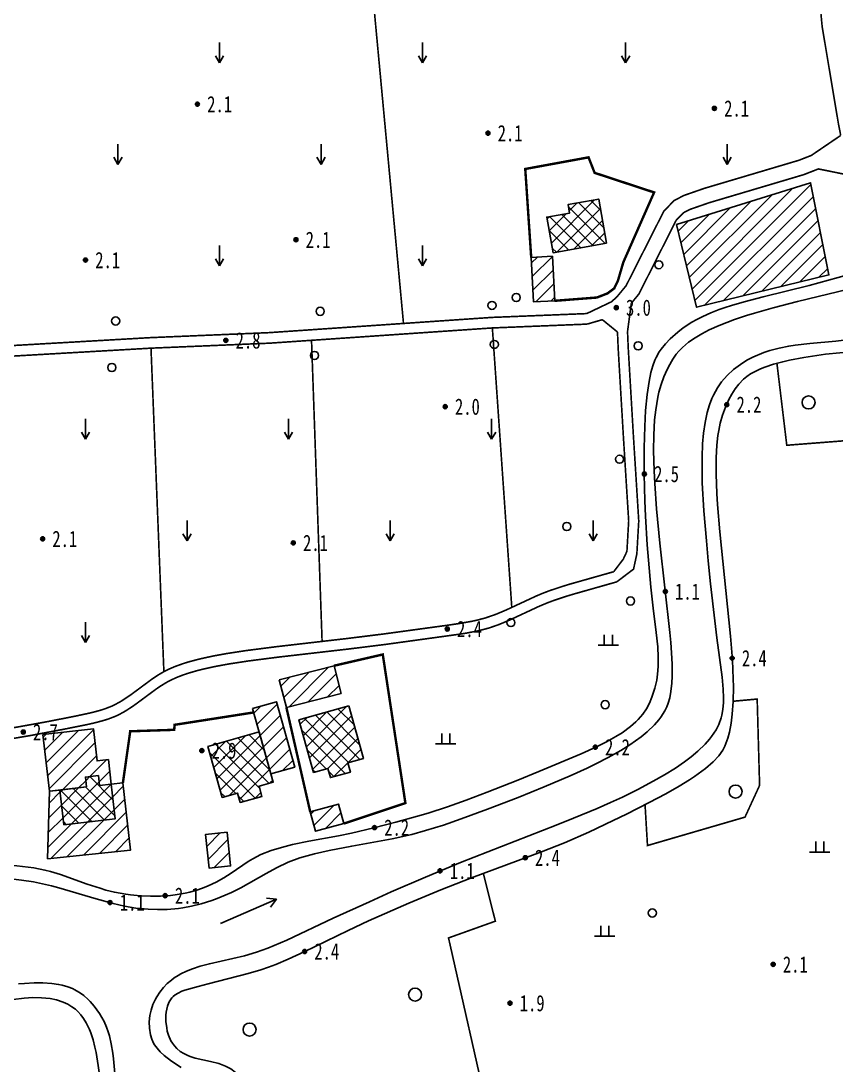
# Model space of a CAD drawing. Header units: metres. Extents: x 494039 to 619385, y 3351420 to 3402703.
# Drawn here: x 585416.2 to 585616.9, y 3394870.6 to 3395127.6 of the extents above; entities that cross this region are included whole.
import ezdxf
from ezdxf.enums import TextEntityAlignment as Align

# ---------------------------------------------------------------- set-up
doc = ezdxf.new("R2010")
doc.units = ezdxf.units.M
for name, pattern in [('2430', [0]), ('4410a', [0]), ('8521', [0])]:
    doc.linetypes.add(name, pattern=pattern)
for name, color, linetype in [('210100', 130, 'Continuous'), ('261301', 141, 'Continuous'), ('310300', 8, 'Continuous'), ('310500', 8, 'Continuous'), ('380201', 8, '2430'), ('420500', 8, 'Continuous'), ('440100', 8, 'Continuous'), ('510301', 8, 'Continuous'), ('720100', 8, 'Continuous'), ('760201', 8, '8521'), ('810200', 8, 'Continuous'), ('810301', 8, 'Continuous'), ('810302', 8, 'Continuous'), ('810501', 8, 'Continuous')]:
    doc.layers.add(name, color=color, linetype=linetype)
pattern_1 = [(45, (0, 0), (-1.767766953, 1.767766953), []), (135, (0, 0), (-1.767766953, -1.767766953), [])]
pattern_2 = [(45, (0, 0), (-1.767766953, 1.767766953), [])]

# ---------------------------------------------------------------- blocks, each defined once
blk = doc.blocks.new('gc170')
at = {"linetype": 'Continuous'}
blk.add_circle((0, 0), 0.5, dxfattribs=at)
blk = doc.blocks.new('gu')
at = {"flags": 128}
for points in [[(3.75, 0), (-3.75, 0)], [(2.71, -0.6), (3.75, 0), (3.75, 0), (2.71, 0.6)]]:
    blk.add_lwpolyline(points, dxfattribs=at)
blk = doc.blocks.new('p_point')
for radius in [0.25, 0.2, 0.15, 0.1, 0.05]:
    blk.add_circle((0, 0), radius)
blk.add_point((0, 0))
blk = doc.blocks.new('vm')
at = {"linetype": 'Continuous'}
for p, q in [((-0.5, 0), (-0.5, 1.3)), ((0.5, 1.3), (0.5, 0)), ((1.25, 0), (-1.25, 0))]:
    blk.add_line(p, q, dxfattribs=at)
blk = doc.blocks.new('v1')
blk.add_circle((0, 0), 0.8)
blk = doc.blocks.new('gc120')
for p, q in [((0, 0), (0, 2.5)), ((-0.5, 0.87), (0, 0)), ((0, 0), (0.5, 0.87))]:
    blk.add_line(p, q)
blk = doc.blocks.new('1-3&1-4')
at = {"layer": '310300', "linetype": 'Continuous'}
h = blk.add_hatch(dxfattribs=at)
h.set_pattern_fill('ANSI31', color=8, scale=20, style=0)
h.set_pattern_definition(pattern_2)
h.paths.add_polyline_path([(585577.5635, 3395077.5494), (585610.6176, 3395087.8029), (585615.1444, 3395065.1153), (585582.5319, 3395057.1595)])
h = blk.add_hatch(dxfattribs=at)
h.set_pattern_fill('ANSI31', color=8, scale=20, style=0)
h.set_pattern_definition(pattern_2)
h.paths.add_polyline_path([(585541.8202, 3395069.4167), (585542.3988, 3395058.4691), (585547.6088, 3395058.7445), (585547.0302, 3395069.6921)])
h = blk.add_hatch(dxfattribs=at)
h.set_pattern_fill('ANSI31', color=8, scale=20, style=0)
h.set_pattern_definition(pattern_2)
h.paths.add_polyline_path([(585479.7927, 3394965.4798), (585493.2661, 3394968.9317), (585495.0077, 3394962.134), (585481.5343, 3394958.6821)])
h = blk.add_hatch(dxfattribs=at)
h.set_pattern_fill('ANSI31', color=8, scale=20, style=0)
h.set_pattern_definition(pattern_2)
h.paths.add_polyline_path([(585473.2324, 3394958.416), (585479.0833, 3394960.0581), (585483.5977, 3394943.9739), (585477.7468, 3394942.3317)])
h = blk.add_hatch(dxfattribs=at)
h.set_pattern_fill('ANSI31', color=8, scale=20, style=0)
h.set_pattern_definition(pattern_2)
h.paths.add_polyline_path([(585432.3361, 3394939.0941), (585432.0589, 3394941.515), (585435.2371, 3394941.8789), (585435.5143, 3394939.458), (585438.4235, 3394939.7911), (585437.7334, 3394945.8177), (585434.9161, 3394945.4951), (585434.0101, 3394953.4078), (585421.5967, 3394951.9865), (585423.1927, 3394938.0472)])
h = blk.add_hatch(dxfattribs=at)
h.set_pattern_fill('ANSI31', color=8, scale=20, style=0)
h.set_pattern_definition(pattern_2)
h.paths.add_polyline_path([(585425.7931, 3394938.3449), (585423.1927, 3394938.0472), (585422.7337, 3394921.4381), (585443.1811, 3394923.5538), (585441.2845, 3394940.1186), (585438.3812, 3394939.7862), (585439.3598, 3394931.2387), (585426.7717, 3394929.7974)])
h = blk.add_hatch(dxfattribs=at)
h.set_pattern_fill('ANSI31', color=8, scale=20, style=0)
h.set_pattern_definition(pattern_2)
h.paths.add_polyline_path([(585487.4032, 3394932.9917), (585494.3874, 3394934.8958), (585495.6972, 3394930.0915), (585488.7129, 3394928.1874)])
h = blk.add_hatch(dxfattribs=at)
h.set_pattern_fill('ANSI31', color=8, scale=20, style=0)
h.set_pattern_definition(pattern_2)
h.paths.add_polyline_path([(585466.9748, 3394927.942), (585467.8084, 3394919.6466), (585462.4911, 3394919.1123), (585461.6575, 3394927.4077)])
at = {"layer": '310500', "linetype": 'Continuous'}
h = blk.add_hatch(dxfattribs=at)
h.set_pattern_fill('ANSI37', color=8, scale=20, style=0)
h.set_pattern_definition(pattern_1)
h.paths.add_polyline_path([(585560.3715, 3395072.9079), (585558.4568, 3395083.7632), (585550.9078, 3395082.4316), (585551.2763, 3395080.3429), (585545.6632, 3395079.3528), (585547.2095, 3395070.5862)])
h = blk.add_hatch(dxfattribs=at)
h.set_pattern_fill('ANSI37', color=8, scale=20, style=0)
h.set_pattern_definition(pattern_1)
h.paths.add_polyline_path([(585496.8922, 3394959.078), (585500.5089, 3394946.1238), (585496.6631, 3394945.0501), (585497.3016, 3394942.763), (585492.3665, 3394941.3852), (585491.7346, 3394943.6485), (585488.2509, 3394942.6759), (585484.6276, 3394955.6538)])
h = blk.add_hatch(dxfattribs=at)
h.set_pattern_fill('ANSI37', color=8, scale=20, style=0)
h.set_pattern_definition(pattern_1)
h.paths.add_polyline_path([(585474.8533, 3394952.6409), (585478.3164, 3394940.3024), (585474.8045, 3394939.3167), (585475.5198, 3394936.7685), (585470.1973, 3394935.2746), (585469.5422, 3394937.6088), (585465.7273, 3394936.5381), (585462.2042, 3394949.0907)])
h = blk.add_hatch(dxfattribs=at)
h.set_pattern_fill('ANSI37', color=8, scale=20, style=0)
h.set_pattern_definition(pattern_1)
h.paths.add_polyline_path([(585432.3361, 3394939.0941), (585432.0589, 3394941.515), (585435.2371, 3394941.8789), (585435.5143, 3394939.458), (585438.3812, 3394939.7862), (585439.3598, 3394931.2387), (585426.7717, 3394929.7974), (585425.7931, 3394938.3449)])
at = {"layer": '210100', "color": 141, "linetype": 'Continuous', "elevation": 1.2211, "flags": 128}
for points in [[(585412.9319, 3394916.5417), (585416.2908, 3394916.1673), (585419.2579, 3394915.7095), (585420.7327, 3394915.4331), (585423.6966, 3394914.7665), (585425.5488, 3394914.2833), (585434.7397, 3394911.5745), (585438.885, 3394910.4292), (585441.6699, 3394909.7826), (585444.4829, 3394909.2856), (585447.4821, 3394908.9814), (585449.8302, 3394908.904), (585452.1812, 3394908.963), (585454.9874, 3394909.2222), (585456.0624, 3394909.3802), (585458.1976, 3394909.7859), (585460.5732, 3394910.3715), (585463.1741, 3394911.1683), (585464.4565, 3394911.6222), (585466.4782, 3394912.4261), (585468.0133, 3394913.1167), (585470.3257, 3394914.2889), (585476.5319, 3394917.8007), (585479.0816, 3394919.1825), (585481.9769, 3394920.548), (585484.8738, 3394921.6234), (585488.449, 3394922.6556), (585492.0967, 3394923.4993), (585497.6465, 3394924.5651), (585507.5642, 3394926.3557), (585512.4639, 3394927.4357), (585515.8053, 3394928.3423), (585520.2053, 3394929.7154), (585524.5632, 3394931.2128), (585531.0522, 3394933.6019), (585538.5776, 3394936.5239), (585544.9969, 3394939.1229), (585551.3786, 3394941.8387), (585555.5991, 3394943.7547), (585557.694, 3394944.7607), (585560.8093, 3394946.3537), (585563.8807, 3394948.0841), (585566.1287, 3394949.495), (585568.8693, 3394951.4547), (585570.381, 3394952.6983), (585572.1748, 3394954.415), (585573.2455, 3394955.6408), (585573.7345, 3394956.2808), (585574.7325, 3394957.8518), (585575.1985, 3394958.8035), (585575.5413, 3394959.689), (585575.9214, 3394961.016), (585576.2258, 3394962.6187), (585576.4433, 3394964.6028), (585576.5369, 3394966.3267), (585576.5461, 3394969.2057), (585576.488, 3394970.7991), (585576.2181, 3394974.6111), (585575.9686, 3394977.1458), (585573.4557, 3394999.1342), (585572.671, 3395007.5208), (585572.2426, 3395013.776), (585572.0888, 3395016.9065), (585571.9595, 3395021.9158), (585571.9961, 3395025.6709), (585572.202, 3395029.4224), (585572.4693, 3395031.9201), (585573.0027, 3395035.0368), (585573.2843, 3395036.2471), (585573.8269, 3395038.1677), (585574.4844, 3395040.0493), (585574.858, 3395040.9682), (585575.5881, 3395042.529), (585576.6825, 3395044.4211), (585577.5209, 3395045.5906), (585578.1887, 3395046.3813), (585579.0865, 3395047.2912), (585580.561, 3395048.5308), (585582.1614, 3395049.6431), (585583.8606, 3395050.6492), (585585.6358, 3395051.5658), (585588.0868, 3395052.6714), (585591.861, 3395054.1248), (585594.8228, 3395055.1167), (585596.806, 3395055.7272), (585601.4317, 3395057.033), (585607.3765, 3395058.5595), (585619.9242, 3395061.6144)], [(585627.8268, 3395050.2399), (585616.8564, 3395048.8095), (585610.4165, 3395048.2688), (585606.8308, 3395047.8347), (585605.253, 3395047.5858), (585602.9116, 3395047.1223), (585600.6099, 3395046.5184), (585599.1037, 3395046.0159), (585596.4073, 3395044.865), (585594.9475, 3395044.104), (585593.3425, 3395043.1031), (585591.6385, 3395041.8249), (585590.0711, 3395040.3953), (585588.677, 3395038.8172), (585587.6545, 3395037.3455), (585586.6764, 3395035.5222), (585586.3255, 3395034.7312), (585585.7128, 3395033.1075), (585585.1646, 3395031.2746), (585584.6199, 3395028.7937), (585584.2416, 3395026.1796), (585584.0119, 3395023.5501), (585583.8808, 3395020.2511), (585583.8892, 3395016.2887), (585583.9563, 3395013.9822), (585584.3498, 3395007.0655), (585584.958, 3394999.6932), (585585.4218, 3394994.7843), (585586.0037, 3394989.0502), (585587.0127, 3394979.9831), (585587.5293, 3394975.8127), (585588.844, 3394966.1276), (585589.1045, 3394963.1764), (585589.1666, 3394960.9958), (585589.1393, 3394959.9211), (585588.9852, 3394958.1599), (585588.7447, 3394956.7841), (585588.5785, 3394956.1094), (585588.0067, 3394954.4677), (585587.3475, 3394953.1651), (585586.2195, 3394951.4753), (585585.7098, 3394950.8285), (585584.6153, 3394949.588), (585582.8683, 3394947.8918), (585581.2375, 3394946.5196), (585579.5417, 3394945.2408), (585577.3502, 3394943.7464), (585574.6405, 3394942.0707), (585571.8669, 3394940.4923), (585568.0985, 3394938.5031), (585564.2731, 3394936.6221), (585561.3754, 3394935.2788), (585558.0525, 3394933.8206), (585552.1963, 3394931.3926), (585547.9946, 3394929.7149), (585524.4124, 3394920.4979), (585515.7671, 3394916.9302), (585507.3639, 3394913.2645), (585501.9818, 3394910.8598), (585493.0441, 3394906.7804), (585481.6137, 3394901.4068), (585476.9389, 3394899.4261), (585474.2021, 3394898.4368), (585471.2609, 3394897.5708), (585462.605, 3394895.5824), (585460.2945, 3394894.9592), (585458.42, 3394894.3458), (585456.9659, 3394893.7694), (585455.5635, 3394893.0956), (585454.8853, 3394892.7151), (585453.9012, 3394892.0813), (585453.2257, 3394891.5777), (585452.1985, 3394890.6875), (585451.2462, 3394889.7017), (585450.3804, 3394888.6281), (585449.6147, 3394887.4726), (585449.2741, 3394886.8655), (585448.6886, 3394885.5944), (585448.2155, 3394884.1434), (585447.9385, 3394882.8132), (585447.7868, 3394881.2704), (585447.8175, 3394879.7369), (585448.0849, 3394878.0664), (585448.4111, 3394877.0093), (585448.8409, 3394876.063), (585449.0985, 3394875.6194), (585449.6937, 3394874.7791), (585450.4713, 3394873.9002), (585451.44, 3394872.9942), (585453.2513, 3394871.5904), (585455.6109, 3394870.0277)], [(585439.5802, 3394865.8285), (585438.9353, 3394872.2099), (585438.7764, 3394873.5493), (585438.4093, 3394875.8755), (585437.9596, 3394877.8422), (585437.6717, 3394878.8128), (585437.2432, 3394880.0015), (585436.6383, 3394881.3547), (585435.535, 3394883.3099), (585434.2245, 3394885.1374), (585433.2464, 3394886.2606), (585432.7276, 3394886.7876), (585431.6319, 3394887.7605), (585431.0551, 3394888.2013), (585430.459, 3394888.6079), (585429.4482, 3394889.1878), (585428.882, 3394889.4564), (585427.7102, 3394889.9078), (585426.2881, 3394890.3069), (585425.4542, 3394890.4809), (585423.7524, 3394890.727), (585421.5856, 3394890.8739), (585419.4085, 3394890.8777), (585417.0236, 3394890.7522), (585415.5913, 3394890.6228)]]:
    blk.add_lwpolyline(points, dxfattribs=at)
at = {"layer": '310300', "color": 8, "linetype": 'Continuous', "flags": 128}
for points, elevation in [([(585577.5635, 3395077.5494), (585610.6176, 3395087.8029), (585615.1444, 3395065.1153), (585582.5319, 3395057.1595)], 6.3966), ([(585541.8202, 3395069.4167), (585542.3988, 3395058.4691), (585547.6088, 3395058.7445), (585547.0302, 3395069.6921)], 5.1682), ([(585479.7927, 3394965.4798), (585493.2661, 3394968.9317), (585495.0077, 3394962.134), (585481.5343, 3394958.6821)], 5.3654), ([(585473.2324, 3394958.416), (585479.0833, 3394960.0581), (585483.5977, 3394943.9739), (585477.7468, 3394942.3317)], 5.3654), ([(585432.3361, 3394939.0941), (585432.0589, 3394941.515), (585435.2371, 3394941.8789), (585435.5143, 3394939.458), (585438.4235, 3394939.7911), (585437.7334, 3394945.8177), (585434.9161, 3394945.4951), (585434.0101, 3394953.4078), (585421.5967, 3394951.9865), (585423.1927, 3394938.0472)], 5.3654), ([(585425.7931, 3394938.3449), (585423.1927, 3394938.0472), (585422.7337, 3394921.4381), (585443.1811, 3394923.5538), (585441.2845, 3394940.1186), (585438.3812, 3394939.7862), (585439.3598, 3394931.2387), (585426.7717, 3394929.7974)], 5.3654), ([(585487.4032, 3394932.9917), (585494.3874, 3394934.8958), (585495.6972, 3394930.0915), (585488.7129, 3394928.1874)], 5.3654), ([(585466.9748, 3394927.942), (585467.8084, 3394919.6466), (585462.4911, 3394919.1123), (585461.6575, 3394927.4077)], 5.3654)]:
    blk.add_lwpolyline(points, close=True, dxfattribs=dict(at, elevation=elevation))
at = {"layer": '310500', "color": 8, "linetype": 'Continuous', "flags": 128}
for points in [[(585560.3715, 3395072.9079), (585558.4568, 3395083.7632), (585550.9078, 3395082.4316), (585551.2763, 3395080.3429), (585545.6632, 3395079.3528), (585547.2095, 3395070.5862)], [(585432.3361, 3394939.0941), (585432.0589, 3394941.515), (585435.2371, 3394941.8789), (585435.5143, 3394939.458), (585438.3812, 3394939.7862), (585439.3598, 3394931.2387), (585426.7717, 3394929.7974), (585425.7931, 3394938.3449)]]:
    blk.add_lwpolyline(points, close=True, dxfattribs=at)
for points, elevation in [([(585496.8922, 3394959.078), (585500.5089, 3394946.1238), (585496.6631, 3394945.0501), (585497.3016, 3394942.763), (585492.3665, 3394941.3852), (585491.7346, 3394943.6485), (585488.2509, 3394942.6759), (585484.6276, 3394955.6538)], 13.1714), ([(585474.8533, 3394952.6409), (585478.3164, 3394940.3024), (585474.8045, 3394939.3167), (585475.5198, 3394936.7685), (585470.1973, 3394935.2746), (585469.5422, 3394937.6088), (585465.7273, 3394936.5381), (585462.2042, 3394949.0907)], 12.7805)]:
    blk.add_lwpolyline(points, close=True, dxfattribs=dict(at, elevation=elevation))
at = {"layer": '380201', "color": 8, "linetype": '2430', "const_width": 0.6, "flags": 128}
for points in [[(585547.6088, 3395058.7445), (585557.9984, 3395059.5529), (585560.6125, 3395060.5679), (585562.2523, 3395061.7931), (585563.1579, 3395063.6351), (585564.503, 3395068.2347), (585572.0827, 3395085.4245), (585557.4398, 3395090.2386), (585555.9394, 3395094.0514), (585540.3567, 3395091.1916), (585541.8202, 3395069.4167)], [(585495.6972, 3394930.0915), (585510.844, 3394935.125), (585505.2727, 3394971.7022), (585493.2661, 3394968.9317)]]:
    blk.add_lwpolyline(points, dxfattribs=at)
at = {"layer": '380201', "color": 8, "linetype": '2430', "const_width": 0.6, "elevation": 5.3654, "flags": 128}
for points in [[(585481.5343, 3394958.6821), (585487.4032, 3394932.9917)], [(585473.5073, 3394957.4369), (585454.0062, 3394954.389), (585453.9204, 3394953.1598), (585443.0899, 3394952.7995), (585441.2845, 3394940.1186)]]:
    blk.add_lwpolyline(points, dxfattribs=at)
at = {"layer": '420500', "color": 8, "linetype": 'Continuous', "const_width": 0.4, "flags": 128}
blk.add_lwpolyline([(585618.0304, 3395099.4433), (585617.4328, 3395102.5334), (585613.4603, 3395126.2507), (585612.213, 3395139.5835), (585609.9367, 3395181.0177)], dxfattribs=at)
at = {"layer": '440100', "color": 8, "linetype": '4410a', "const_width": 0.4, "flags": 128}
for points in [[(585555.4851, 3395055.5996), (585561.5672, 3395058.4978), (585562.9213, 3395059.7066), (585565.1956, 3395062.4721), (585574.4823, 3395080.8202), (585577.0274, 3395083.4255), (585579.4062, 3395084.6678), (585584.4652, 3395086.4262), (585607.7108, 3395093.3236), (585610.7847, 3395094.5194), (585618.0304, 3395099.4433)], [(585307.5705, 3395043.1075), (585337.9388, 3395043.9645), (585370.0884, 3395045.2649), (585405.0712, 3395047.2128), (585448.074, 3395049.6813), (585477.2843, 3395050.9099), (585532.1166, 3395054.6581), (585555.4851, 3395055.5996)], [(585555.5896, 3395053.0078), (585559.3367, 3395054.101)], [(585562.142, 3394992.0752), (585564.4992, 3394995.1719), (585565.3891, 3394997.0796), (585565.8229, 3395004.5458), (585564.5232, 3395025.2282), (585563.2429, 3395046.9391), (585563.0629, 3395051.0638)], [(585318.2054, 3394959.695), (585320.904, 3394957.6284), (585322.9791, 3394956.4776), (585325.0438, 3394955.832), (585328.5196, 3394955.6175), (585331.9899, 3394955.8659), (585341.7302, 3394957.3369), (585346.8506, 3394957.9899), (585350.8501, 3394958.3692), (585353.2257, 3394958.5223), (585354.4451, 3394958.5615), (585356.5183, 3394958.5181), (585357.3689, 3394958.4456), (585358.8692, 3394958.211), (585359.9997, 3394957.9163), (585360.8303, 3394957.6167), (585361.4889, 3394957.3289), (585362.7745, 3394956.6586), (585367.4835, 3394953.7097), (585368.9146, 3394952.9325), (585370.364, 3394952.2833), (585371.1036, 3394952.0052), (585372.4223, 3394951.6002), (585373.8469, 3394951.2887), (585374.8088, 3394951.1391), (585376.7556, 3394950.9525), (585379.467, 3394950.8786), (585381.2041, 3394950.9056), (585390.4021, 3394951.3353), (585398.6003, 3394951.8397), (585401.7752, 3394952.085), (585406.7492, 3394952.5755), (585409.9348, 3394952.9915), (585414.9361, 3394953.7768), (585422.2034, 3394955.0815), (585429.4906, 3394956.5046), (585433.6619, 3394957.4067), (585435.8482, 3394958.0003), (585436.7412, 3394958.2879), (585438.3113, 3394958.8853), (585439.2557, 3394959.3186), (585440.8082, 3394960.1711), (585443.2868, 3394961.8198), (585448.3568, 3394965.5734), (585450.0943, 3394966.7304), (585451.3752, 3394967.4762), (585452.4708, 3394968.0294), (585454.1633, 3394968.7581), (585456.1966, 3394969.4842), (585457.3805, 3394969.8506), (585460.087, 3394970.5735), (585463.4462, 3394971.3105), (585466.8913, 3394971.9391), (585471.6368, 3394972.6628), (585479.0861, 3394973.6212), (585496.6766, 3394975.6538), (585505.4972, 3394976.751), (585521.2003, 3394978.893), (585523.9991, 3394979.306), (585527.1756, 3394979.8661), (585528.354, 3394980.1191), (585530.486, 3394980.6728), (585533.1385, 3394981.5888), (585535.6425, 3394982.6436), (585543.0703, 3394986.095), (585544.7447, 3394986.7982), (585546.444, 3394987.4411), (585549.5464, 3394988.4738), (585551.2869, 3394988.9995), (585562.142, 3394992.0752)]]:
    blk.add_lwpolyline(points, dxfattribs=at)
at = {"layer": '440100', "color": 8, "linetype": 'Continuous', "const_width": 0.4, "flags": 128}
for points in [[(585566.469, 3395058.1488), (585568.3376, 3395060.4207), (585577.551, 3395078.6241), (585579.2803, 3395080.3944), (585580.8897, 3395081.2348), (585585.6085, 3395082.875), (585608.9195, 3395089.7918), (585612.5312, 3395091.1969), (585619.9124, 3395089.7113)], [(585318.7878, 3395040.8291), (585338.0278, 3395041.3721), (585370.2129, 3395042.6739), (585405.2177, 3395044.623), (585448.2029, 3395047.0906), (585477.4273, 3395048.3198), (585532.2573, 3395052.0677), (585555.5896, 3395053.0078)], [(585562.8992, 3394989.579), (585567.0219, 3394992.7122), (585567.8335, 3394996.4626), (585568.3034, 3395004.5517), (585566.9946, 3395025.3787), (585565.7157, 3395047.066), (585565.5365, 3395051.1718)], [(585412.5849, 3394950.7515), (585418.5599, 3394951.7626), (585427.2999, 3394953.408), (585432.898, 3394954.5436), (585434.4652, 3394954.9032), (585436.7795, 3394955.5299), (585437.7243, 3394955.8345), (585439.3844, 3394956.4697), (585440.3666, 3394956.9249), (585441.9171, 3394957.7836), (585443.6617, 3394958.9202), (585444.6377, 3394959.6136), (585449.4688, 3394963.1903), (585450.4567, 3394963.8628), (585451.9746, 3394964.7986), (585452.7538, 3394965.2229), (585454.3536, 3394965.9762), (585456.0037, 3394966.625), (585457.1261, 3394967.0097), (585459.412, 3394967.6864), (585460.8619, 3394968.0577), (585464.0879, 3394968.767), (585467.4195, 3394969.3766), (585472.1371, 3394970.0984), (585479.5431, 3394971.0521), (585497.0314, 3394973.0696), (585505.8552, 3394974.167), (585524.3232, 3394976.7136), (585526.1804, 3394977.0177), (585528.8385, 3394977.5413), (585531.4478, 3394978.2216), (585533.9348, 3394979.0921), (585536.4605, 3394980.1576), (585543.675, 3394983.5141), (585545.6446, 3394984.3452), (585547.3303, 3394984.9818), (585550.4075, 3394986.0053), (585552.1336, 3394986.5268), (585562.8992, 3394989.579)]]:
    blk.add_lwpolyline(points, dxfattribs=at)
at = {"layer": '440100', "color": 8, "linetype": 'Continuous', "const_width": 0.4, "elevation": 3.2313, "flags": 128}
blk.add_lwpolyline([(585565.5365, 3395051.1718), (585566.469, 3395058.1488)], dxfattribs=at)
at = {"layer": '440100', "color": 8, "linetype": '4410a', "const_width": 0.4, "elevation": 3.2313, "flags": 128}
blk.add_lwpolyline([(585559.3367, 3395054.101), (585563.0629, 3395051.0638)], dxfattribs=at)
at = {"layer": '760201', "color": 8, "linetype": '8521', "flags": 128}
for points in [[(585624.489, 3395066.4554), (585617.4071, 3395064.4583), (585610.3005, 3395062.5432), (585598.9346, 3395059.7529), (585594.2469, 3395058.5301), (585591.1507, 3395057.6171), (585589.6157, 3395057.1165), (585588.0917, 3395056.5786), (585586.0807, 3395055.7907), (585584.0991, 3395054.9039), (585582.6364, 3395054.1596), (585581.4077, 3395053.4628), (585579.2639, 3395052.0697), (585577.9023, 3395051.0465), (585576.0001, 3395049.3723), (585574.8515, 3395048.1614), (585573.8222, 3395046.8708), (585573.3596, 3395046.194), (585572.5549, 3395044.7727), (585572.2547, 3395044.1129), (585571.7491, 3395042.7456), (585571.2896, 3395041.0912), (585570.8454, 3395038.9136), (585570.3672, 3395035.6566), (585569.9929, 3395031.7421), (585569.774, 3395027.8232), (585569.6474, 3395022.5942), (585569.6369, 3395019.3251), (585569.6669, 3395016.0561), (585569.8292, 3395009.5211), (585569.9822, 3395005.7828), (585570.3955, 3394998.6799), (585570.6729, 3394994.8954), (585571.2593, 3394988.2761), (585571.8393, 3394983.0769), (585572.6178, 3394977.148), (585572.9847, 3394973.6135), (585573.1201, 3394971.0392), (585573.0992, 3394968.7828), (585572.9435, 3394966.8451), (585572.7174, 3394965.3513), (585572.278, 3394963.4156), (585571.538, 3394961.1576), (585570.9136, 3394959.7188), (585570.1797, 3394958.3551), (585569.2987, 3394957.0462), (585568.1897, 3394955.7382), (585567.5862, 3394955.1293), (585566.2949, 3394953.9894), (585564.183, 3394952.4436), (585562.6824, 3394951.5018), (585561.5182, 3394950.8337), (585560.3268, 3394950.1935), (585557.8808, 3394948.9818), (585554.1162, 3394947.289), (585543.7117, 3394942.9223), (585538.5064, 3394940.7795), (585531.0175, 3394937.7836), (585525.8141, 3394935.8107), (585521.2088, 3394934.1931), (585516.4628, 3394932.687), (585513.8046, 3394931.8997), (585508.4504, 3394930.4093), (585503.0479, 3394929.0235), (585497.5871, 3394927.7589), (585494.3736, 3394927.0975), (585487.0764, 3394925.745), (585483.0097, 3394924.9004), (585480.3489, 3394924.2301), (585477.7517, 3394923.425), (585475.2427, 3394922.4334), (585473.241, 3394921.4185), (585472.1054, 3394920.7215), (585467.9276, 3394917.848), (585466.0962, 3394916.7194), (585464.2152, 3394915.685), (585462.2844, 3394914.7632), (585461.2997, 3394914.3514), (585459.6959, 3394913.7715), (585457.761, 3394913.2236), (585456.58, 3394912.96), (585454.1832, 3394912.5617), (585452.9713, 3394912.4212), (585450.5297, 3394912.2467), (585448.0752, 3394912.2054), (585445.6206, 3394912.2927), (585443.1788, 3394912.5109), (585441.9667, 3394912.6717), (585439.2095, 3394913.1856), (585437.07, 3394913.7359), (585435.6602, 3394914.1579), (585432.5207, 3394915.2122), (585425.9379, 3394917.5257), (585423.4906, 3394918.2648), (585422.0787, 3394918.6275), (585419.3334, 3394919.1767), (585417.9465, 3394919.3878), (585415.1508, 3394919.7076), (585411.6261, 3394919.9543), (585409.5009, 3394920.0383), (585404.8839, 3394920.0941), (585400.4806, 3394919.9938), (585397.7324, 3394919.7918), (585396.4742, 3394919.6439), (585394.3967, 3394919.2981), (585392.5687, 3394918.8647), (585391.5167, 3394918.5593), (585390.4731, 3394918.2188), (585388.4112, 3394917.443), (585385.3846, 3394916.0747), (585382.4471, 3394914.4965), (585379.6177, 3394912.7295), (585377.5104, 3394911.2272), (585375.2808, 3394909.4336), (585372.5277, 3394907.0008), (585367.7111, 3394902.6165), (585366.4817, 3394901.56), (585364.5893, 3394900.0423), (585362.9506, 3394898.8619), (585361.0354, 3394897.6667), (585359.4173, 3394896.8073), (585357.7482, 3394896.0461), (585355.6902, 3394895.2695), (585354.6373, 3394894.937), (585352.5048, 3394894.3691), (585349.6208, 3394893.7591), (585340.8827, 3394892.2298), (585337.5822, 3394891.4759), (585335.0683, 3394890.7402), (585333.4077, 3394890.1922), (585325.5876, 3394887.3444), (585322.2797, 3394886.2124), (585319.7719, 3394885.4714), (585318.5052, 3394885.1516), (585315.9641, 3394884.6484), (585313.7311, 3394884.3628), (585311.4817, 3394884.2124), (585308.6967, 3394884.2152), (585306.0455, 3394884.4038), (585304.4585, 3394884.5844), (585300.7639, 3394885.1388), (585291.8199, 3394886.6984), (585288.6675, 3394887.12), (585286.0405, 3394887.3364), (585283.9384, 3394887.3845), (585282.887, 3394887.3564), (585280.6714, 3394887.1719), (585278.2594, 3394886.8054), (585275.6602, 3394886.2549), (585272.2756, 3394885.3456), (585270.4479, 3394884.7807), (585266.834, 3394883.5473), (585262.0736, 3394881.7595), (585249.0859, 3394876.6249), (585244.9225, 3394875.0971), (585240.7356, 3394873.7247), (585235.9148, 3394872.3355), (585230.2436, 3394870.8561), (585209.0552, 3394865.7052), (585202.5719, 3394863.9817), (585195.8717, 3394861.9827), (585177.3646, 3394856.0876), (585174.3941, 3394855.1886), (585169.9203, 3394853.9169), (585165.4124, 3394852.7886), (585160.1803, 3394851.7278), (585154.9069, 3394850.8398), (585136.748, 3394848.1252), (585131.4828, 3394847.2015), (585126.9636, 3394846.2449), (585123.0551, 3394845.2557), (585120.7224, 3394844.6092), (585115.3042, 3394842.9972), (585106.8288, 3394840.2994), (585096.0595, 3394836.792), (585089.1207, 3394834.603)], [(585501.3592, 3394476.4375), (585500.4802, 3394478.9415), (585499.626, 3394481.6294), (585499.3471, 3394482.6457), (585498.9223, 3394484.5263), (585498.6438, 3394486.0987), (585498.4795, 3394487.3366), (585498.2359, 3394490.1475), (585497.9629, 3394494.5421), (585497.8254, 3394496.104), (585497.5362, 3394498.2715), (585497.1534, 3394500.1028), (585496.7836, 3394501.3742), (585496.5158, 3394502.1409), (585495.8924, 3394503.647), (585495.1606, 3394505.1093), (585494.3269, 3394506.5175), (585493.3939, 3394507.8592), (585492.89, 3394508.5007), (585492.1187, 3394509.3852), (585490.9062, 3394510.5925), (585487.7722, 3394513.3677), (585486.2184, 3394514.8777), (585485.569, 3394515.5993), (585484.3608, 3394517.1073), (585482.7266, 3394519.5005), (585481.484, 3394521.5882), (585480.0915, 3394524.1808), (585478.3404, 3394527.7597), (585477.2795, 3394530.0618), (585474.1943, 3394537.133), (585473.9225, 3394537.9997), (585473.8626, 3394538.3386), (585473.856, 3394538.9417), (585473.9937, 3394539.4643), (585474.2661, 3394539.9572), (585474.6861, 3394540.4605), (585475.2933, 3394540.9966), (585475.8826, 3394541.4121), (585476.8339, 3394541.9514), (585477.3975, 3394542.2118), (585478.624, 3394542.6713), (585480.567, 3394543.2398), (585484.1055, 3394544.1187), (585489.1773, 3394545.2075), (585495.7673, 3394546.5452), (585500.8529, 3394547.6749), (585503.7068, 3394548.4128), (585506.4957, 3394549.2629), (585507.8565, 3394549.7453), (585509.8421, 3394550.563), (585511.1202, 3394551.1856), (585512.3534, 3394551.8843), (585513.5328, 3394552.6737), (585514.0992, 3394553.1077), (585517.2721, 3394556.0128), (585518.4543, 3394556.8555), (585519.7087, 3394557.5812), (585521.354, 3394558.3663), (585522.3716, 3394558.7915), (585526.9026, 3394560.4946), (585528.9837, 3394561.3475), (585531.0028, 3394562.3506), (585532.2925, 3394563.1463), (585532.915, 3394563.5934), (585534.0151, 3394564.5234), (585534.956, 3394565.5796), (585535.5053, 3394566.5273), (585535.7263, 3394567.2112), (585535.8008, 3394567.8447), (585535.7748, 3394568.326), (585535.7197, 3394568.6342), (585535.5327, 3394569.1759), (585535.1513, 3394569.7044), (585534.7945, 3394569.9468), (585534.5491, 3394570.0502), (585533.9581, 3394570.1889), (585533.5179, 3394570.2339), (585532.657, 3394570.2586), (585530.8449, 3394570.1945), (585529.098, 3394570.0059), (585527.9629, 3394569.8234), (585525.7474, 3394569.3507), (585523.3175, 3394568.6906), (585519.8694, 3394567.5915), (585502.2803, 3394561.5223), (585499.6644, 3394560.6579), (585495.0422, 3394559.2219), (585491.0093, 3394558.1205), (585488.2632, 3394557.4927), (585486.8665, 3394557.223), (585485.2079, 3394556.9622), (585484.5518, 3394556.9023), (585483.4828, 3394556.92), (585482.7321, 3394557.0657), (585482.2253, 3394557.254), (585481.4683, 3394557.6721), (585480.636, 3394558.2692), (585479.2521, 3394559.41), (585478.375, 3394560.2092), (585476.7093, 3394561.8831), (585474.3795, 3394564.5371), (585472.1906, 3394567.3099), (585468.7372, 3394572.0918), (585465.7578, 3394576.4944), (585462.3146, 3394581.8156), (585459.5697, 3394586.2529), (585457.3802, 3394590.0011), (585455.7282, 3394593.0547), (585454.0341, 3394596.5832), (585453.5233, 3394597.7902), (585452.7515, 3394599.8474), (585452.4469, 3394600.7825), (585452.0122, 3394602.3831), (585451.8771, 3394603.0469), (585451.7236, 3394604.2766), (585451.7193, 3394605.3052), (585451.8003, 3394606.023), (585452.1, 3394607.2486), (585452.3169, 3394607.8487), (585452.8663, 3394609.0223), (585453.5477, 3394610.1582), (585454.7658, 3394611.783), (585455.8369, 3394612.972), (585456.485, 3394613.6179), (585457.7685, 3394614.7691), (585459.4604, 3394616.0793), (585461.2094, 3394617.2535), (585463.0038, 3394618.321), (585465.4521, 3394619.6165), (585469.5341, 3394621.4983), (585473.1634, 3394622.9754), (585482.8857, 3394626.6212), (585484.5562, 3394627.2978), (585487.0235, 3394628.3837), (585489.0295, 3394629.3806), (585491.3509, 3394630.7335), (585493.253, 3394632.0904), (585493.7677, 3394632.5167), (585494.5446, 3394633.2704), (585495.0611, 3394633.9192), (585495.4777, 3394634.645), (585495.7202, 3394635.292), (585495.827, 3394635.746), (585495.9027, 3394636.551), (585495.8838, 3394636.9477), (585495.7584, 3394637.5694), (585495.5654, 3394638.0076), (585495.293, 3394638.3594), (585494.9189, 3394638.6378), (585494.3848, 3394638.8664), (585494.0223, 3394638.9636), (585493.2132, 3394639.0904), (585492.2921, 3394639.1498), (585490.947, 3394639.1064), (585489.6385, 3394638.9305), (585488.783, 3394638.7528), (585487.1033, 3394638.2852), (585484.84, 3394637.4791), (585482.0126, 3394636.3682), (585477.296, 3394634.6189), (585470.776, 3394632.368), (585466.6109, 3394630.9853), (585452.5877, 3394626.5139), (585449.2999, 3394625.5556), (585447.2287, 3394625.0692), (585445.5619, 3394624.7921), (585443.8853, 3394624.6536), (585442.4093, 3394624.6791), (585440.9533, 3394624.8642), (585439.6095, 3394625.1846), (585438.2483, 3394625.6792), (585437.1851, 3394626.2148), (585435.8693, 3394627.0787), (585435.249, 3394627.5659), (585434.0725, 3394628.6331), (585432.4393, 3394630.4225), (585431.1722, 3394632.0449), (585430.4442, 3394633.0616), (585428.1459, 3394636.6059), (585425.5525, 3394640.9935), (585402.5325, 3394680.751), (585392.911, 3394697.2435), (585390.1812, 3394701.8489), (585386.61, 3394707.7328), (585383.3155, 3394712.8879), (585381.5074, 3394715.5504), (585378.2499, 3394720.1505), (585370.1826, 3394731.2181), (585366.4483, 3394736.457), (585365.0837, 3394738.4409), (585362.8843, 3394741.7881), (585360.8297, 3394745.2143), (585360.0788, 3394746.5945), (585358.7001, 3394749.3638), (585357.1082, 3394752.8974), (585355.0272, 3394757.9253), (585349.6599, 3394771.7327), (585347.3377, 3394777.5206), (585345.1292, 3394782.5819), (585342.1356, 3394788.694), (585338.976, 3394794.7263), (585334.5064, 3394802.957), (585329.9343, 3394811.1251), (585326.9406, 3394816.264), (585323.6573, 3394821.5513), (585316.4508, 3394832.3994), (585313.6596, 3394836.686), (585312.4488, 3394838.6208), (585310.6896, 3394841.5786), (585309.7376, 3394843.2905), (585308.6002, 3394845.5095), (585307.6771, 3394847.5718), (585307.0513, 3394849.2498), (585306.5605, 3394850.9521), (585306.2179, 3394852.897), (585306.1439, 3394854.3659), (585306.2312, 3394855.7269), (585306.4548, 3394856.9941), (585306.6213, 3394857.6234), (585307.2116, 3394859.164), (585307.8891, 3394860.28), (585308.3549, 3394860.8092), (585308.7229, 3394861.1279), (585309.3109, 3394861.5043), (585309.692, 3394861.6908), (585310.7123, 3394862.0609), (585311.4258, 3394862.2572), (585331.7287, 3394867.0872), (585338.0341, 3394868.6434), (585361.0993, 3394874.4939), (585372.4825, 3394877.3039), (585399.5365, 3394883.7891), (585403.8755, 3394884.8062), (585408.7895, 3394885.8742), (585410.9751, 3394886.2945), (585414.2458, 3394886.8218), (585416.9567, 3394887.1259), (585419.1098, 3394887.245), (585421.2434, 3394887.217), (585423.3507, 3394886.9976), (585424.9089, 3394886.6735), (585426.5953, 3394886.1197), (585427.7241, 3394885.6017), (585428.7208, 3394885.0174), (585429.5768, 3394884.3857), (585430.1994, 3394883.8195), (585430.923, 3394883.0172), (585431.6069, 3394882.0898), (585432.2532, 3394881.0255), (585433.039, 3394879.3923), (585433.3699, 3394878.5507), (585433.9309, 3394876.8269), (585434.3837, 3394875.0594), (585434.6686, 3394873.7116), (585435.2093, 3394870.5163), (585436.3392, 3394862.6749), (585436.8694, 3394859.9557), (585437.2666, 3394858.3631), (585437.6738, 3394856.978), (585438.1258, 3394855.6099), (585439.1361, 3394852.914), (585440.2521, 3394850.2576), (585442.0558, 3394846.3202), (585447.8307, 3394834.6013), (585450.0524, 3394829.9894), (585451.8651, 3394825.9551), (585454.4177, 3394819.9218), (585455.3519, 3394817.9769), (585456.2343, 3394816.3757), (585457.2225, 3394814.8601), (585458.3505, 3394813.4576), (585459.2756, 3394812.5326), (585460.2321, 3394811.7492), (585461.8005, 3394810.7334), (585463.4747, 3394809.9324), (585464.7121, 3394809.5047), (585466.4575, 3394809.0951), (585468.2338, 3394808.8589), (585469.432, 3394808.7805), (585471.8548, 3394808.7762), (585474.3045, 3394808.9317), (585477.3919, 3394809.2896), (585481.1176, 3394809.8861), (585483.6057, 3394810.3536), (585489.1879, 3394811.5345), (585492.2613, 3394812.24), (585505.1608, 3394815.3457), (585509.3083, 3394816.2096), (585512.5724, 3394816.7511), (585515.4174, 3394817.0741), (585516.8631, 3394817.1692), (585518.5976, 3394817.2077), (585520.3938, 3394817.128), (585521.8735, 3394816.9284), (585523.0333, 3394816.6493), (585524.2509, 3394816.1858), (585525.1751, 3394815.6761), (585526.0402, 3394815.063), (585527.2424, 3394813.981), (585528.3487, 3394812.7423), (585529.8644, 3394810.67), (585531.0986, 3394808.6875), (585532.8028, 3394805.6117), (585534.292, 3394802.7299), (585536.7225, 3394797.7616), (585539.6576, 3394791.4372), (585541.2311, 3394787.927), (585543.6778, 3394782.2755), (585545.4418, 3394777.9697), (585546.8407, 3394774.2975), (585547.8893, 3394771.2709), (585548.4838, 3394769.3769), (585549.8763, 3394764.553), (585550.9846, 3394761.1878), (585551.3659, 3394760.2222), (585552.0756, 3394758.6819), (585552.7269, 3394757.5285), (585553.086, 3394756.9835), (585553.8829, 3394755.9688), (585554.8022, 3394755.0713), (585555.3151, 3394754.6736), (585556.0645, 3394754.199), (585557.8526, 3394753.2595)]]:
    blk.add_lwpolyline(points, dxfattribs=at)
at = {"layer": '760201', "color": 8, "linetype": '8521', "elevation": 2.6013, "flags": 128}
blk.add_lwpolyline([(585558.2517, 3394749.7958), (585558.7052, 3394748.7919), (585559.2477, 3394747.7664), (585559.7769, 3394747.0014), (585560.3511, 3394746.3587), (585560.9246, 3394745.8571), (585561.6616, 3394745.3756), (585562.3364, 3394745.0509), (585563.12, 3394744.7872), (585563.9314, 3394744.6343), (585564.7536, 3394744.6075), (585565.5702, 3394744.7242), (585566.3266, 3394744.9854), (585566.943, 3394745.3341), (585567.6371, 3394745.9499), (585567.8571, 3394746.2619), (585568.0086, 3394746.6127), (585568.0657, 3394747.2734), (585567.9314, 3394747.8448), (585567.7849, 3394748.1956), (585567.3727, 3394748.9134), (585566.5462, 3394750.0239), (585564.903, 3394752.0691), (585564.2047, 3394753.1254), (585563.8754, 3394753.7261), (585563.3416, 3394754.9349), (585563.1311, 3394755.5425), (585562.8101, 3394756.7632), (585562.6083, 3394757.9898), (585562.5329, 3394758.8101), (585562.5095, 3394760.4551), (585562.5565, 3394761.279), (585562.7156, 3394762.6504), (585563.4646, 3394766.5497), (585563.7021, 3394768.2876), (585563.743, 3394769.2188), (585563.7161, 3394769.9783), (585563.5173, 3394771.4905), (585563.169, 3394772.996), (585562.8962, 3394773.9345), (585561.0183, 3394779.3835), (585560.0838, 3394782.4493), (585559.453, 3394784.7536), (585558.1184, 3394790.1398), (585554.7496, 3394804.7604), (585553.1624, 3394810.8772), (585552.2385, 3394813.9098), (585551.7225, 3394815.4155), (585551.0956, 3394817.0686), (585550.2882, 3394818.9327), (585549.8422, 3394819.8445), (585549.025, 3394821.3158), (585548.1969, 3394822.5691), (585547.3724, 3394823.6078), (585546.4061, 3394824.5965), (585545.455, 3394825.3949), (585544.265, 3394826.2389), (585542.8298, 3394827.1041), (585541.6892, 3394827.7073), (585539.5365, 3394828.6986), (585536.2097, 3394829.9645), (585533.1905, 3394830.916), (585530.139, 3394831.7225), (585528.6071, 3394832.0688), (585525.9239, 3394832.5679), (585524.0104, 3394832.8229), (585522.4824, 3394832.955), (585520.9566, 3394833.0312), (585517.9037, 3394833.0556), (585514.0621, 3394832.9176), (585508.9584, 3394832.554), (585498.9875, 3394831.5822), (585496.6278, 3394831.4754), (585494.6794, 3394831.5206), (585493.7442, 3394831.608), (585492.5507, 3394831.809), (585491.4322, 3394832.1261), (585490.9064, 3394832.3358), (585489.9342, 3394832.8743), (585489.2852, 3394833.3982), (585488.7467, 3394833.9978), (585487.9625, 3394835.236), (585487.2975, 3394836.6297), (585485.3897, 3394840.9619), (585484.3197, 3394843.1234), (585482.9587, 3394845.5807), (585479.1534, 3394851.9155), (585477.5696, 3394854.6792), (585476.2855, 3394857.1376), (585474.3165, 3394861.0807), (585473.1198, 3394863.3285), (585471.6288, 3394865.7574), (585470.3696, 3394867.4177), (585469.4347, 3394868.4152), (585468.9318, 3394868.8732), (585467.841, 3394869.6917), (585466.5209, 3394870.4054), (585464.9214, 3394871.0047), (585462.8941, 3394871.5183), (585459.1118, 3394872.3312), (585457.8459, 3394872.7233), (585457.2312, 3394872.9657), (585456.2461, 3394873.4565), (585455.373, 3394874.027), (585454.5683, 3394874.7041), (585453.9637, 3394875.3515), (585453.4813, 3394876.001), (585453.1059, 3394876.636), (585452.5098, 3394878.0316), (585452.2215, 3394879.0298), (585452.0608, 3394879.8016), (585451.8805, 3394881.3739), (585451.8907, 3394882.938), (585451.9699, 3394883.6993), (585452.2858, 3394885.1446), (585452.6215, 3394886.0263), (585452.8299, 3394886.4355), (585453.3338, 3394887.1776), (585453.6321, 3394887.5051), (585454.1494, 3394887.9412), (585454.8784, 3394888.3835), (585455.8346, 3394888.8035), (585456.5344, 3394889.0489), (585459.8486, 3394890.0166), (585462.2626, 3394890.6583), (585472.1297, 3394893.194), (585475.2256, 3394894.1089), (585477.1395, 3394894.7521), (585478.9154, 3394895.421), (585481.9911, 3394896.7129), (585485.9079, 3394898.5167), (585496.7213, 3394903.7989), (585501.7566, 3394906.1679), (585511.6488, 3394910.5323), (585519.5499, 3394913.8156), (585527.1595, 3394916.7381), (585544.3477, 3394923.1447), (585550.014, 3394925.386), (585555.975, 3394927.9914), (585562.0364, 3394930.8459), (585565.2898, 3394932.4317), (585570.8759, 3394935.2465), (585574.9518, 3394937.4121), (585578.2244, 3394939.2669), (585580.7952, 3394940.8378), (585582.0463, 3394941.6567), (585584.7228, 3394943.6024), (585586.6064, 3394945.2462), (585588.0154, 3394946.7815), (585588.9911, 3394948.1794), (585589.4898, 3394949.1201), (585589.7775, 3394949.7734), (585590.2608, 3394951.1333), (585590.6406, 3394952.5521), (585591.0566, 3394954.7645), (585591.3307, 3394957.0493), (585591.5339, 3394960.1643), (585591.5997, 3394963.7069), (585591.5765, 3394965.671), (585591.3755, 3394970.2745), (585590.9134, 3394976.179), (585588.2691, 3395001.9221), (585587.7072, 3395008.578), (585587.5388, 3395011.3458), (585587.3665, 3395016.1038), (585587.3751, 3395020.0734), (585587.5374, 3395023.2476), (585587.7951, 3395025.6251), (585587.9828, 3395026.8123), (585588.3707, 3395028.6413), (585588.9453, 3395030.6188), (585589.6649, 3395032.5606), (585590.0752, 3395033.5088), (585590.5185, 3395034.4365), (585591.246, 3395035.7793), (585592.0522, 3395037.0479), (585592.944, 3395038.2212), (585594.1076, 3395039.4359), (585594.9512, 3395040.126), (585595.852, 3395040.738), (585596.8015, 3395041.2832), (585598.3011, 3395041.9968), (585599.3425, 3395042.4144), (585601.5033, 3395043.1387), (585603.7431, 3395043.7469), (585605.4605, 3395044.144), (585608.9596, 3395044.8213), (585614.2888, 3395045.6049), (585617.8456, 3395045.978), (585619.6131, 3395046.1108), (585621.9479, 3395046.2172), (585623.7047, 3395046.237), (585628.6629, 3395046.1782)], dxfattribs=at)
at = {"layer": '810200', "color": 8, "linetype": 'Continuous', "const_width": 0.4, "flags": 128}
for points, elevation in [([(585500.8207, 3395155.4692), (585510.3759, 3395053.1719)], 3.2335), ([(585532.2573, 3395052.0677), (585537.0401, 3394983.2977)], 3.2335), ([(585487.7308, 3395049.0241), (585490.3316, 3394974.9172)], 3.2335), ([(585448.2029, 3395047.0906), (585451.3752, 3394967.4762)], 3.2335), ([(585602.3295, 3395043.336), (585604.7514, 3395023.1943), (585635.2991, 3395025.5664)], 3.1851), ([(585569.8534, 3394934.7329), (585570.4516, 3394924.6802), (585594.4623, 3394931.6705), (585598.057, 3394939.4816), (585597.4635, 3394960.7289), (585591.5114, 3394960.1904)], 3.3636)]:
    blk.add_lwpolyline(points, dxfattribs=dict(at, elevation=elevation))
blk.add_lwpolyline([(585529.0301, 3394868.4808), (585521.463, 3394901.9391), (585532.9911, 3394906.0634), (585530.0391, 3394917.7894)], dxfattribs=at)
at = {"layer": '261301', "color": 141, "linetype": 'Continuous', "xscale": 2, "yscale": 2, "rotation": 23.53137664602291}
blk.add_blockref('gu', (585472.1925, 3394908.4829, 2.6597), dxfattribs=at)
at = {"layer": '510301', "color": 8, "linetype": 'Continuous', "xscale": 2, "yscale": 2}
for p in [(585573.2366, 3395067.6174, 3.8393), (585538.1341, 3395059.5629, 2.5533), (585489.863, 3395056.1564, 2.5533), (585532.1547, 3395057.6071, 3.1942), (585439.4924, 3395053.7847, 2.5533), (585532.744, 3395048.0081, 2.5533), (585488.4545, 3395045.2962, 2.5533), (585568.1647, 3395047.6545, 2.5533), (585438.5655, 3395042.3269, 2.5533), (585563.5801, 3395019.7567, 3.1942), (585550.5876, 3395003.1907, 4.0066), (585566.2664, 3394984.8735, 3.8393), (585536.8189, 3394979.551, 3.8393), (585560.0313, 3394959.3423, 3.8393), (585571.6446, 3394908.0854, 2.8321)]:
    blk.add_blockref('gc170', p, dxfattribs=at)
at = {"layer": '720100', "color": 8, "linetype": 'Continuous', "xscale": 2, "yscale": 2, "zscale": 2}
for p in [(585459.6401, 3395107.1439, 2.1228), (585586.931, 3395106.096, 2.0805), (585531.1678, 3395100.0074, 2.1094), (585483.8946, 3395073.7705, 2.0888), (585432.0758, 3395068.774, 2.0604), (585562.7665, 3395057.0646, 3.0362), (585466.6365, 3395048.9953, 2.785), (585589.9747, 3395033.2017, 2.2423), (585520.6502, 3395032.6991, 2.0116), (585569.685, 3395016.1259, 2.5401), (585421.5106, 3395000.1561, 2.1004), (585483.237, 3394999.1686, 2.0737), (585574.8417, 3394987.1964, 1.1), (585521.1492, 3394977.97, 2.4079), (585591.2994, 3394970.7971, 2.3912), (585416.7479, 3394952.6023, 2.7326), (585460.7186, 3394948.0444, 2.8936), (585557.597, 3394948.8873, 2.2423), (585503.2352, 3394929.0934, 2.2423), (585540.3522, 3394921.6779, 2.3912), (585519.3866, 3394918.4554, 1.1), (585451.6955, 3394912.3443, 2.1306), (585438.1267, 3394910.6495, 1.1), (585486.0217, 3394898.6085, 2.3912), (585601.3977, 3394895.4248, 2.0559), (585536.6007, 3394885.8932, 1.8887)]:
    blk.add_blockref('p_point', p, dxfattribs=at)
at = {"layer": '810301', "color": 8, "linetype": 'Continuous', "xscale": 2, "yscale": 2}
for p in [(585465.0753, 3395117.3209), (585515.0753, 3395117.3209), (585565.0753, 3395117.3209), (585440.0753, 3395092.3209), (585490.0753, 3395092.3209), (585590.0753, 3395092.3209), (585465.0753, 3395067.3209), (585515.0753, 3395067.3209), (585432.0783, 3395024.669), (585482.0783, 3395024.669), (585532.0783, 3395024.669), (585457.0783, 3394999.669), (585507.0783, 3394999.669), (585557.0783, 3394999.669), (585432.0783, 3394974.669)]:
    blk.add_blockref('gc120', p, dxfattribs=at)
at = {"layer": '810302', "color": 8, "linetype": 'Continuous', "xscale": 2, "yscale": 2}
for p in [(585560.8209, 3394973.9773, 2.3659), (585520.7854, 3394949.6723, 2.3659), (585612.8794, 3394923.0514, 2.3659), (585559.9296, 3394902.3498, 2.3659)]:
    blk.add_blockref('vm', p, dxfattribs=at)
at = {"layer": '810501', "color": 8, "linetype": 'Continuous', "xscale": 2, "yscale": 2}
for p in [(585610.1221, 3395033.7333, 3.5681), (585592.1337, 3394937.9698, 3.5681), (585513.2296, 3394887.9883, 3.5681), (585472.475, 3394879.3924, 3.5681)]:
    blk.add_blockref('v1', p, dxfattribs=at)
at = {"layer": '720100', "color": 8, "width": 0.75}
for s, p in [('2.1', (585462.0401, 3395107.1439, 2.1228)), ('2.1', (585589.331, 3395106.096, 2.0805)), ('2.1', (585533.5678, 3395100.0074, 2.1094)), ('2.1', (585486.2946, 3395073.7705, 2.0888)), ('2.1', (585434.4758, 3395068.774, 2.0604)), ('3.0', (585565.1665, 3395057.0646, 3.0362)), ('2.8', (585469.0365, 3395048.9953, 2.785)), ('2.0', (585523.0502, 3395032.6991, 2.0116)), ('2.2', (585592.3747, 3395033.2017, 2.2423)), ('2.5', (585572.085, 3395016.1259, 2.5401)), ('2.1', (585423.9106, 3395000.1561, 2.1004)), ('2.1', (585485.637, 3394999.1686, 2.0737)), ('1.1', (585577.2417, 3394987.1964, 1.1)), ('2.4', (585523.5492, 3394977.97, 2.4079)), ('2.4', (585593.6994, 3394970.7971, 2.3912)), ('2.7', (585419.1479, 3394952.6023, 2.7326)), ('2.9', (585463.1186, 3394948.0444, 2.8936)), ('2.2', (585559.997, 3394948.8873, 2.2423)), ('2.2', (585505.6352, 3394929.0934, 2.2423)), ('2.4', (585542.7522, 3394921.6779, 2.3912)), ('1.1', (585521.7866, 3394918.4554, 1.1)), ('2.1', (585454.0955, 3394912.3443, 2.1306)), ('1.1', (585440.5267, 3394910.6495, 1.1)), ('2.4', (585488.4217, 3394898.6085, 2.3912)), ('2.1', (585603.7977, 3394895.4248, 2.0559)), ('1.9', (585539.0007, 3394885.8932, 1.8887))]:
    blk.add_text(s, height=4, dxfattribs=at).set_placement(p, align=Align.MIDDLE_LEFT)

msp = doc.modelspace()

# ---------------------------------------------------------------- block references
msp.add_blockref('1-3&1-4', (0, 0))

doc.saveas('drawing.dxf')
